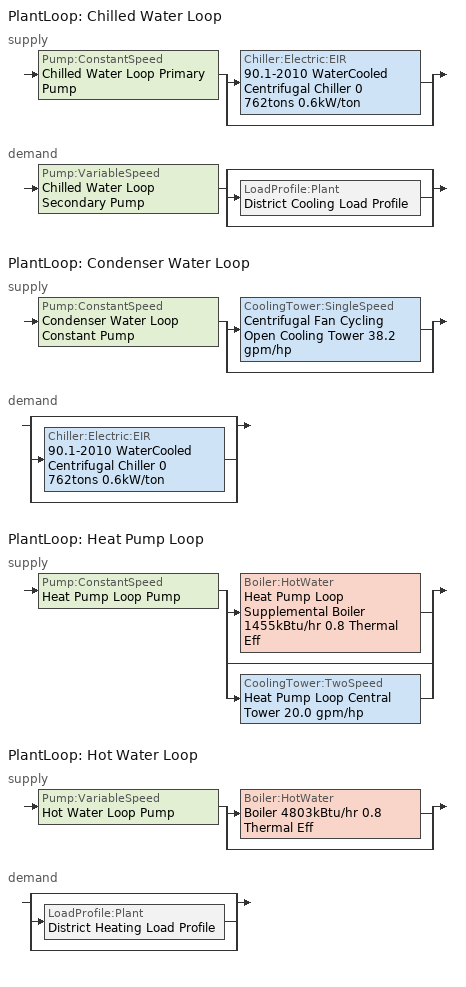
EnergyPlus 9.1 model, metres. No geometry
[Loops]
PlantLoop 'Chilled Water Loop'
 supply: Pump:ConstantSpeed 'Chilled Water Loop Primary Pump' > split
  | Chiller:Electric:EIR '90.1-2010 WaterCooled  Centrifugal Chiller 0 762tons 0.6kW/ton'
  | bypass
 demand: Pump:VariableSpeed 'Chilled Water Loop Secondary Pump' > split
  | bypass
  | LoadProfile:Plant 'District Cooling Load Profile'
  | bypass
PlantLoop 'Condenser Water Loop'
 supply: Pump:ConstantSpeed 'Condenser Water Loop Constant Pump' > split
  | CoolingTower:SingleSpeed 'Centrifugal Fan Cycling Open Cooling Tower 38.2 gpm/hp'
  | bypass
 demand: split
  | bypass
  | Chiller:Electric:EIR '90.1-2010 WaterCooled  Centrifugal Chiller 0 762tons 0.6kW/ton'
  | bypass
PlantLoop 'Heat Pump Loop'
 supply: Pump:ConstantSpeed 'Heat Pump Loop Pump' > split
  | Boiler:HotWater 'Heat Pump Loop Supplemental Boiler 1455kBtu/hr 0.8 Thermal Eff'
  | bypass
  | CoolingTower:TwoSpeed 'Heat Pump Loop Central Tower 20.0 gpm/hp'
PlantLoop 'Hot Water Loop'
 supply: Pump:VariableSpeed 'Hot Water Loop Pump' > split
  | Boiler:HotWater 'Boiler 4803kBtu/hr 0.8 Thermal Eff'
  | bypass
 demand: split
  | bypass
  | LoadProfile:Plant 'District Heating Load Profile'
  | bypass
[Building]
-LargeOffice-ASHRAE 169-2006-2A created: 2019-06-18 16:12:49 -0700: North Axis {deg}=0; Terrain=City; Loads Convergence Tolerance Value=0.04; Temperature Convergence Tolerance Value {deltaC}=0.2; Solar Distribution=FullInteriorAndExterior; Maximum Number of Warmup Days=25; Minimum Number of Warmup Days=6
[Site:Location]
Houston Bush Intercontinental_TX_USA: Latitude {deg}=30; Longitude {deg}=-95.37; Time Zone {hr}=-6; Elevation {m}=29
[Site:GroundTemperature:BuildingSurface]
19.527, 19.502, 19.536, 19.598, 20.002, 21.64, 22.225, 22.375, 21.449, 20.121, 19.802, 19.633
[Site:WaterMainsTemperature]
Calculation Method=Correlation; Annual Average Outdoor Air Temperature {C}=20.3167; Maximum Difference In Monthly Average Outdoor Air Temperatures {deltaC}=17.8
[SizingPeriod:DesignDay] Day of Month=21; Dry-Bulb Temperature Range Modifier Type=DefaultMultipliers; Humidity Condition Type=Wetbulb; Barometric Pressure {Pa}=100977; Rain Indicator=No; Snow Indicator=No; Daylight Saving Time Indicator=No
Name | Month | Day Type | Maximum Dry-Bulb Temperature {C} | Daily Dry-Bulb Temperature Range {deltaC} | Wetbulb or DewPoint at Maximum Dry-Bulb {C} | Wind Speed {m/s} | Wind Direction {deg} | Solar Model Indicator | ASHRAE Clear Sky Optical Depth for Beam Irradiance (taub) | ASHRAE Clear Sky Optical Depth for Diffuse Irradiance (taud) | Sky Clearness
Houston Bush Intercontinental Ann Clg .4% Condns DB=>MWB | 7 | SummerDesignDay | 36 | 10.1 | 24.8 | 3.5 | 170 | ASHRAETau | 0.499 | 1.97
Houston Bush Intercontinental Ann Htg 99.6% Condns DB | 1 | WinterDesignDay | -1.6 | 0 | -1.6 | 2.8 | 0 | ASHRAEClearSky |  |  | 0
[LoadProfile:Plant] Peak Flow Rate {m3/s}=0.002; Flow Rate Fraction Schedule=Always On Discrete hvac_library
Name | Load Schedule Name (From CSV)
District Cooling Load Profile | Cooling Load Profile Schedule
District Heating Load Profile | Heating Load Profile Schedule
[PlantLoop] Fluid Type=Water; Maximum Loop Flow Rate {m3/s}=Autosize; Minimum Loop Flow Rate {m3/s}=0; Plant Loop Volume {m3}=Autocalculate; Load Distribution Scheme=Optimal
Name | Plant Equipment Operation Scheme | Maximum Loop Temperature {C} | Minimum Loop Temperature {C} | Plant Loop Demand Calculation Scheme | Common Pipe Simulation
Chilled Water Loop | Chilled Water Loop Operation Schemes | 40 | 1 | SingleSetpoint | CommonPipe
Condenser Water Loop | Condenser Water Loop Operation Schemes | 80 | 5 | SingleSetpoint
Heat Pump Loop | Heat Pump Loop Operation Schemes | 80 | 5 | DualSetpointDeadband
Hot Water Loop | Hot Water Loop Operation Schemes | 100 | 10 | SingleSetpoint
[Sizing:Plant] Sizing Option=NonCoincident; Zone Timesteps in Averaging Window=1; Coincident Sizing Factor Mode=None
Name | Loop Type | Design Loop Exit Temperature {C} | Loop Design Temperature Difference {deltaC}
Chilled Water Loop | Cooling | 6.66667 | 5.61111
Condenser Water Loop | Condenser | 29.4444 | 5.55556
Heat Pump Loop | Heating | 39 | 11
Hot Water Loop | Heating | 82.2222 | 11.1111
[Pump:ConstantSpeed] Design Flow Rate {m3/s}=Autosize; Design Power Consumption {W}=Autosize; Fraction of Motor Inefficiencies to Fluid Stream=0; Pump Control Type=Intermittent; Design Power Sizing Method=PowerPerFlowPerPressure; Design Electric Power per Unit Flow Rate {W/(m3/s)}=348701.1; Design Shaft Power per Unit Flow Rate per Unit Head=1.28205
Name | Design Pump Head {Pa} | Motor Efficiency
Chilled Water Loop Primary Pump | 44836 | 0.917
Condenser Water Loop Constant Pump | 148557 | 0.941
Heat Pump Loop Pump | 179344 | 0.895
[Chiller:Electric:EIR]
90.1-2010 WaterCooled  Centrifugal Chiller 0 762tons 0.6kW/ton: Reference Capacity {W}=Autosize; Reference COP {W/W}=6.17018; Reference Leaving Chilled Water Temperature {C}=6.66667; Reference Entering Condenser Fluid Temperature {C}=35; Reference Chilled Water Flow Rate {m3/s}=Autosize; Reference Condenser Fluid Flow Rate {m3/s}=Autosize; Cooling Capacity Function of Temperature Curve=WaterCooled_PositiveDisplacement_Chiller_GT150_2010_PathA_CAPFT; Electric Input to Cooling Output Ratio Function of Temperature Curve=WaterCooled_PositiveDisplacement_Chiller_GT150_2010_PathA_EIRFT; Electric Input to Cooling Output Ratio Function of Part Load Ratio Curve=ChlrWtrCentPathAAllEIRRatio_fQRatio; Minimum Part Load Ratio=0.15; Maximum Part Load Ratio=1; Optimum Part Load Ratio=1; Minimum Unloading Ratio=0.25; Condenser Type=WaterCooled; Condenser Fan Power Ratio {W/W}=0; Fraction of Compressor Electric Consumption Rejected by Condenser=1; Leaving Chilled Water Lower Temperature Limit {C}=2.22222; Chiller Flow Mode=ConstantFlow; Sizing Factor=1
[SetpointManager:Scheduled] Control Variable=Temperature
Name | Schedule | Setpoint Node or NodeList
Chilled Water Loop Setpoint Manager | Chilled Water Loop Temp - 44F | Chilled Water Loop Supply Outlet Node
Hot Water Loop Setpoint Manager | Hot Water Loop Temp - 180F | Hot Water Loop Supply Outlet Node
[Pump:VariableSpeed] Design Maximum Flow Rate {m3/s}=Autosize; Design Power Consumption {W}=Autosize; Fraction of Motor Inefficiencies to Fluid Stream=0; Coefficient 1 of the Part Load Performance Curve=0; Design Minimum Flow Rate {m3/s}=0; Pump Control Type=Intermittent; Skin Loss Radiative Fraction=0.5; Design Power Sizing Method=PowerPerFlowPerPressure; Design Electric Power per Unit Flow Rate {W/(m3/s)}=348701.1; Design Shaft Power per Unit Flow Rate per Unit Head=1.28205; Design Minimum Flow Rate Fraction=0
Name | Design Pump Head {Pa} | Motor Efficiency | Coefficient 2 of the Part Load Performance Curve | Coefficient 3 of the Part Load Performance Curve | Coefficient 4 of the Part Load Performance Curve
Chilled Water Loop Secondary Pump | 134508 | 0.936 | 0.0205 | 0.4101 | 0.5753
Hot Water Loop Pump | 179344 | 0.917 | 1 | 0 | 0
[PlantEquipmentOperationSchemes] Control Scheme Schedule Name 1=Always On Discrete
Chilled Water Loop Operation Schemes: Control Scheme Object Type 1=PlantEquipmentOperation:CoolingLoad; Control Scheme Name 1=Chilled Water Loop Cooling Operation Scheme
Condenser Water Loop Operation Schemes: Control Scheme Object Type 1=PlantEquipmentOperation:CoolingLoad; Control Scheme Name 1=Condenser Water Loop Cooling Operation Scheme
Heat Pump Loop Operation Schemes: Control Scheme Object Type 1=PlantEquipmentOperation:HeatingLoad; Control Scheme Name 1=Heat Pump Loop Heating Operation Scheme; Control Scheme Object Type 2=PlantEquipmentOperation:CoolingLoad; Control Scheme Name 2=Heat Pump Loop Cooling Operation Scheme; Control Scheme Schedule Name 2=Always On Discrete; Control Scheme Object Type 3=PlantEquipmentOperation:ComponentSetpoint; Control Scheme Name 3=Heat Pump Loop Setpoint Operation Scheme; Control Scheme Schedule Name 3=Always On Discrete
Hot Water Loop Operation Schemes: Control Scheme Object Type 1=PlantEquipmentOperation:HeatingLoad; Control Scheme Name 1=Hot Water Loop Heating Operation Scheme
[PlantEquipmentOperation:CoolingLoad] Load Range Lower Limit 1 {W}=0; Load Range Upper Limit 1 {W}=1000000000
Name | Range Equipment List Name 1
Chilled Water Loop Cooling Operation Scheme | Chilled Water Loop Cooling Equipment List
Condenser Water Loop Cooling Operation Scheme | Condenser Water Loop Cooling Equipment List
Heat Pump Loop Cooling Operation Scheme | Heat Pump Loop Cooling Equipment List
[PlantEquipmentList]
Chilled Water Loop Cooling Equipment List: Chiller:Electric:EIR, 90.1-2010 WaterCooled  Centrifugal Chiller 0 762tons 0.6kW/ton
Condenser Water Loop Cooling Equipment List: CoolingTower:SingleSpeed, Centrifugal Fan Cycling Open Cooling Tower 38.2 gpm/hp
Heat Pump Loop Heating Equipment List: Boiler:HotWater, Heat Pump Loop Supplemental Boiler 1455kBtu/hr 0.8 Thermal Eff
Heat Pump Loop Cooling Equipment List: CoolingTower:TwoSpeed, Heat Pump Loop Central Tower 20.0 gpm/hp
Hot Water Loop Heating Equipment List: Boiler:HotWater, Boiler 4803kBtu/hr 0.8 Thermal Eff
[CoolingTower:SingleSpeed]
Centrifugal Fan Cycling Open Cooling Tower 38.2 gpm/hp: Design Water Flow Rate {m3/s}=Autosize; Design Air Flow Rate {m3/s}=Autosize; Design Fan Power {W}=40182.5; Design U-Factor Times Area Value {W/K}=Autosize; Free Convection Air Flow Rate {m3/s}=Autosize; Free Convection Air Flow Rate Sizing Factor=0.1; Free Convection U-Factor Times Area Value {W/K}=Autosize; Free Convection U-Factor Times Area Value Sizing Factor=0.1; Performance Input Method=UFactorTimesAreaAndDesignWaterFlowRate; Heat Rejection Capacity and Nominal Capacity Sizing Ratio=1.25; Free Convection Capacity {W}=0; Free Convection Nominal Capacity Sizing Factor=0.1; Design Inlet Air Dry-Bulb Temperature {C}=25.6; Design Inlet Air Wet-Bulb Temperature {C}=25.6; Design Approach Temperature {deltaC}=Autosize; Design Range Temperature {deltaC}=Autosize; Basin Heater Capacity {W/K}=0; Basin Heater Setpoint Temperature {C}=2; Evaporation Loss Mode=LossFactor; Evaporation Loss Factor {percent/K}=0.2; Drift Loss Percent {percent}=0.008; Blowdown Calculation Mode=ConcentrationRatio; Blowdown Concentration Ratio=3; Capacity Control=FanCycling; Number of Cells=2; Cell Control=MinimalCell; Cell Minimum  Water Flow Rate Fraction=0.33; Cell Maximum Water Flow Rate Fraction=2.5; Sizing Factor=1
[SetpointManager:FollowOutdoorAirTemperature]
Condenser Water Loop Setpoint Manager Follow OATwb with 7.0F Approach: Control Variable=Temperature; Reference Temperature Type=OutdoorAirWetBulb; Offset Temperature Difference {deltaC}=3.88889; Maximum Setpoint Temperature {C}=29.4444; Minimum Setpoint Temperature {C}=21.1111; Setpoint Node or NodeList=Condenser Water Loop Supply Outlet Node
[Boiler:HotWater] Fuel Type=NaturalGas; Nominal Capacity {W}=Autosize; Nominal Thermal Efficiency=0.8; Efficiency Curve Temperature Evaluation Variable=LeavingBoiler; Normalized Boiler Efficiency Curve=Boiler with No Minimum Turndown; Design Water Flow Rate {m3/s}=Autosize; Minimum Part Load Ratio=0; Maximum Part Load Ratio=1.2; Optimum Part Load Ratio=1; Water Outlet Upper Temperature Limit {C}=95; Parasitic Electric Load {W}=0; Sizing Factor=1
Name | Boiler Flow Mode
Heat Pump Loop Supplemental Boiler 1455kBtu/hr 0.8 Thermal Eff | ConstantFlow
Boiler 4803kBtu/hr 0.8 Thermal Eff | LeavingSetpointModulated
[SetpointManager:Scheduled:DualSetpoint] Control Variable=Temperature
Name | High Setpoint Schedule | Low Setpoint Schedule | Setpoint Node or NodeList
Heat Pump Loop Boiler Scheduled Dual Setpoint | Heat Pump Loop High Temp - 65F | Heat Pump Loop Low Temp - 41F | Heat Pump Loop Supplemental Boiler 1455kBtu/hr 0.8 Thermal Eff Outlet Water Node
Heat Pump Loop Fluid Cooler Scheduled Dual Setpoint | Heat Pump Loop High Temp - 65F 1 | Heat Pump Loop Low Temp - 41F 1 | Heat Pump Loop Central Tower 20.0 gpm/hp Outlet Water Node
Heat Pump Loop Scheduled Dual Setpoint | Heat Pump Loop High Temp - 65F | Heat Pump Loop Low Temp - 41F | Heat Pump Loop Supply Outlet Node
[CoolingTower:TwoSpeed]
Heat Pump Loop Central Tower 20.0 gpm/hp: Design Water Flow Rate {m3/s}=Autosize; High Fan Speed Air Flow Rate {m3/s}=Autosize; High Fan Speed Fan Power {W}=5597.83; High Fan Speed U-Factor Times Area Value {W/K}=Autosize; Low Fan Speed Air Flow Rate {m3/s}=Autocalculate; Low Fan Speed Air Flow Rate Sizing Factor=0.5; Low Fan Speed Fan Power {W}=1679.35; Low Fan Speed Fan Power Sizing Factor=0.16; Low Fan Speed U-Factor Times Area Value {W/K}=Autocalculate; Low Fan Speed U-Factor Times Area Sizing Factor=0.6; Free Convection Regime Air Flow Rate {m3/s}=0; Free Convection Regime Air Flow Rate Sizing Factor=0.1; Free Convection Regime U-Factor Times Area Value {W/K}=0; Free Convection U-Factor Times Area Value Sizing Factor=0.1; Performance Input Method=UFactorTimesAreaAndDesignWaterFlowRate; Heat Rejection Capacity and Nominal Capacity Sizing Ratio=1.25; Low Speed Nominal Capacity Sizing Factor=0.5; Free Convection Nominal Capacity Sizing Factor=0.1; Design Inlet Air Dry-Bulb Temperature {C}=25.6; Design Inlet Air Wet-Bulb Temperature {C}=25.6; Design Approach Temperature {deltaC}=Autosize; Design Range Temperature {deltaC}=Autosize; Basin Heater Capacity {W/K}=0; Basin Heater Setpoint Temperature {C}=2; Evaporation Loss Factor {percent/K}=0.2; Drift Loss Percent {percent}=0.008; Blowdown Concentration Ratio=3; Number of Cells=1; Cell Control=MinimalCell; Cell Minimum  Water Flow Rate Fraction=0.33; Cell Maximum Water Flow Rate Fraction=2.5; Sizing Factor=1
[PlantEquipmentOperation:HeatingLoad] Load Range Lower Limit 1 {W}=0; Load Range Upper Limit 1 {W}=1000000000
Name | Range Equipment List Name 1
Heat Pump Loop Heating Operation Scheme | Heat Pump Loop Heating Equipment List
Hot Water Loop Heating Operation Scheme | Hot Water Loop Heating Equipment List
[PlantEquipmentOperation:ComponentSetpoint]
Heat Pump Loop Setpoint Operation Scheme: Equipment Object Type 1=Boiler:HotWater; Equipment Name 1=Heat Pump Loop Supplemental Boiler 1455kBtu/hr 0.8 Thermal Eff; Component Flow Rate 1 {m3/s}=Autosize; Operation Type 1=Heating; Equipment Object Type 2=CoolingTower:TwoSpeed; Equipment Name 2=Heat Pump Loop Central Tower 20.0 gpm/hp; Component Flow Rate 2 {m3/s}=Autosize; Operation Type 2=Cooling
[Schedule:Constant] Hourly Value=1
Always On Discrete; Always On Discrete hvac_library
[Schedule:Day:Interval]
Chilled Water Loop Temp - 44F Default: No, 24:00, 6.66667
Heat Pump Loop High Temp - 65F Default; Heat Pump Loop High Temp - 65F Default 1: No, 24:00, 18.3333
Heat Pump Loop Low Temp - 41F Default; Heat Pump Loop Low Temp - 41F Default 1: No, 24:00, 5
Hot Water Loop Temp - 180F Default: No, 24:00, 82.2222
[Schedule:Week:Daily]
Chilled Water Loop Temp - 44F Week Rule - Jan1-Dec31: Chilled Water Loop Temp - 44F Default, Chilled Water Loop Temp - 44F Default, Chilled Water Loop Temp - 44F Default, Chilled Water Loop Temp - 44F Default, Chilled Water Loop Temp - 44F Default, Chilled Water Loop Temp - 44F Default, Chilled Water Loop Temp - 44F Default, Chilled Water Loop Temp - 44F Default, Chilled Water Loop Temp - 44F Default, Chilled Water Loop Temp - 44F Default, Chilled Water Loop Temp - 44F Default, Chilled Water Loop Temp - 44F Default
Heat Pump Loop High Temp - 65F Week Rule - Jan1-Dec31: Heat Pump Loop High Temp - 65F Default, Heat Pump Loop High Temp - 65F Default, Heat Pump Loop High Temp - 65F Default, Heat Pump Loop High Temp - 65F Default, Heat Pump Loop High Temp - 65F Default, Heat Pump Loop High Temp - 65F Default, Heat Pump Loop High Temp - 65F Default, Heat Pump Loop High Temp - 65F Default, Heat Pump Loop High Temp - 65F Default, Heat Pump Loop High Temp - 65F Default, Heat Pump Loop High Temp - 65F Default, Heat Pump Loop High Temp - 65F Default
Heat Pump Loop High Temp - 65F 1 Week Rule - Jan1-Dec31: Heat Pump Loop High Temp - 65F Default 1, Heat Pump Loop High Temp - 65F Default 1, Heat Pump Loop High Temp - 65F Default 1, Heat Pump Loop High Temp - 65F Default 1, Heat Pump Loop High Temp - 65F Default 1, Heat Pump Loop High Temp - 65F Default 1, Heat Pump Loop High Temp - 65F Default 1, Heat Pump Loop High Temp - 65F Default 1, Heat Pump Loop High Temp - 65F Default 1, Heat Pump Loop High Temp - 65F Default 1, Heat Pump Loop High Temp - 65F Default 1, Heat Pump Loop High Temp - 65F Default 1
Heat Pump Loop Low Temp - 41F Week Rule - Jan1-Dec31: Heat Pump Loop Low Temp - 41F Default, Heat Pump Loop Low Temp - 41F Default, Heat Pump Loop Low Temp - 41F Default, Heat Pump Loop Low Temp - 41F Default, Heat Pump Loop Low Temp - 41F Default, Heat Pump Loop Low Temp - 41F Default, Heat Pump Loop Low Temp - 41F Default, Heat Pump Loop Low Temp - 41F Default, Heat Pump Loop Low Temp - 41F Default, Heat Pump Loop Low Temp - 41F Default, Heat Pump Loop Low Temp - 41F Default, Heat Pump Loop Low Temp - 41F Default
Heat Pump Loop Low Temp - 41F 1 Week Rule - Jan1-Dec31: Heat Pump Loop Low Temp - 41F Default 1, Heat Pump Loop Low Temp - 41F Default 1, Heat Pump Loop Low Temp - 41F Default 1, Heat Pump Loop Low Temp - 41F Default 1, Heat Pump Loop Low Temp - 41F Default 1, Heat Pump Loop Low Temp - 41F Default 1, Heat Pump Loop Low Temp - 41F Default 1, Heat Pump Loop Low Temp - 41F Default 1, Heat Pump Loop Low Temp - 41F Default 1, Heat Pump Loop Low Temp - 41F Default 1, Heat Pump Loop Low Temp - 41F Default 1, Heat Pump Loop Low Temp - 41F Default 1
Hot Water Loop Temp - 180F Week Rule - Jan1-Dec31: Hot Water Loop Temp - 180F Default, Hot Water Loop Temp - 180F Default, Hot Water Loop Temp - 180F Default, Hot Water Loop Temp - 180F Default, Hot Water Loop Temp - 180F Default, Hot Water Loop Temp - 180F Default, Hot Water Loop Temp - 180F Default, Hot Water Loop Temp - 180F Default, Hot Water Loop Temp - 180F Default, Hot Water Loop Temp - 180F Default, Hot Water Loop Temp - 180F Default, Hot Water Loop Temp - 180F Default
[Schedule:Year]
Chilled Water Loop Temp - 44F: Chilled Water Loop Temp - 44F Week Rule - Jan1-Dec31, 1, 1, 12, 31
Heat Pump Loop High Temp - 65F: Heat Pump Loop High Temp - 65F Week Rule - Jan1-Dec31, 1, 1, 12, 31
Heat Pump Loop High Temp - 65F 1: Heat Pump Loop High Temp - 65F 1 Week Rule - Jan1-Dec31, 1, 1, 12, 31
Heat Pump Loop Low Temp - 41F: Heat Pump Loop Low Temp - 41F Week Rule - Jan1-Dec31, 1, 1, 12, 31
Heat Pump Loop Low Temp - 41F 1: Heat Pump Loop Low Temp - 41F 1 Week Rule - Jan1-Dec31, 1, 1, 12, 31
Hot Water Loop Temp - 180F: Hot Water Loop Temp - 180F Week Rule - Jan1-Dec31, 1, 1, 12, 31
[Schedule:File] File=sample_loadprofile.csv; Rows to Skip at Top=1; Column Separator=Comma; Interpolate to Timestep=No
Name | Column Number
Cooling Load Profile Schedule | 3
Heating Load Profile Schedule | 2
[Curve:Biquadratic] Minimum Value of x {BasedOnField A2}=5; Maximum Value of x {BasedOnField A2}=10; Minimum Value of y {BasedOnField A3}=17.78; Maximum Value of y {BasedOnField A3}=46.11
Name | Coefficient1 Constant | Coefficient2 x | Coefficient3 x**2 | Coefficient4 y | Coefficient5 y**2 | Coefficient6 x*y
WaterCooled_PositiveDisplacement_Chiller_GT150_2010_PathA_CAPFT | 0.906115 | 0.0292277 | -0.0003647 | -0.0009709 | -9.05e-05 | 0.0002527
WaterCooled_PositiveDisplacement_Chiller_GT150_2010_PathA_EIRFT | 0.377312 | -0.0229032 | 0.0016504 | 0.0118156 | 0.0004345 | -0.0010132
[Curve:Quadratic]
ChlrWtrCentPathAAllEIRRatio_fQRatio: Coefficient1 Constant=0.222149; Coefficient2 x=0.503156; Coefficient3 x**2=0.256905; Minimum Value of x {BasedOnField A2}=0.1; Maximum Value of x {BasedOnField A2}=1; Minimum Curve Output {BasedOnField A3}=0.28
[Curve:Cubic]
Boiler with No Minimum Turndown: Coefficient1 Constant=0.7463; Coefficient2 x=1.3196; Coefficient3 x**2=-2.2154; Coefficient4 x**3=1.1674; Minimum Value of x {BasedOnField A2}=0; Maximum Value of x {BasedOnField A2}=1.3
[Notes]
High level information
